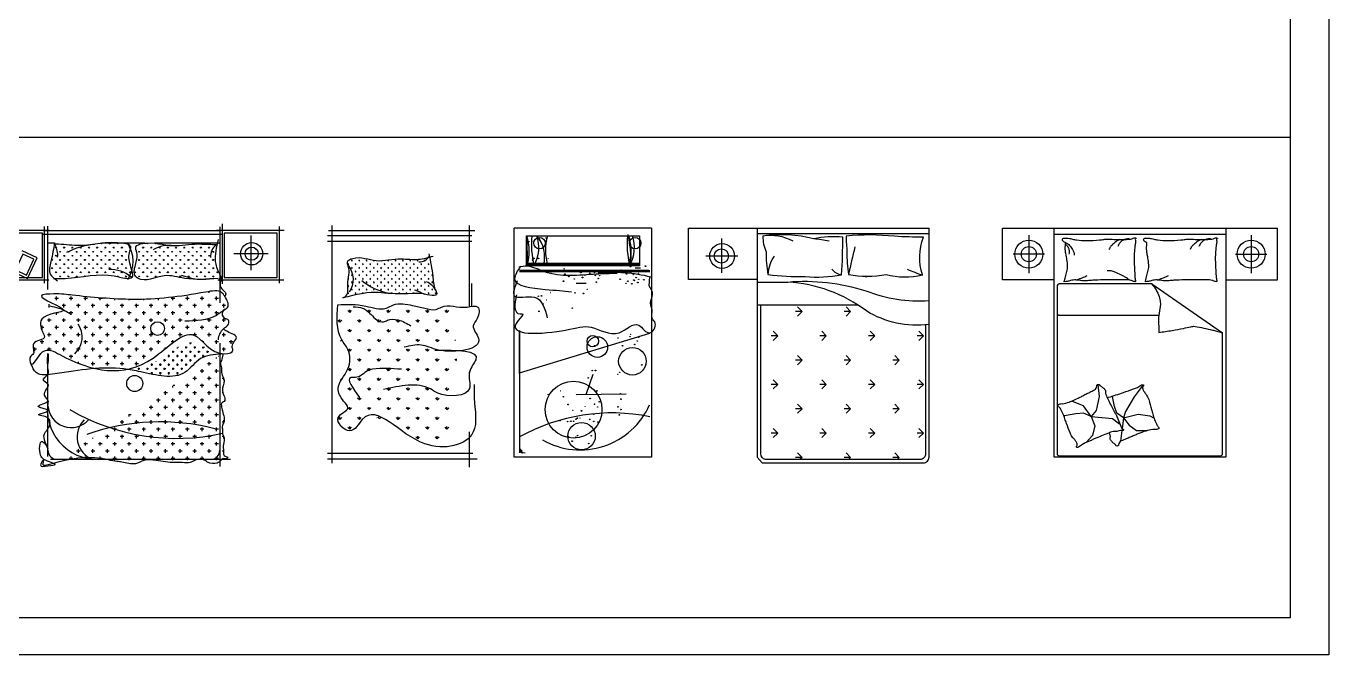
# Model space of a CAD drawing. Header units: inches. Extents: x 10.6 to 53.1, y 14.5 to 39.3.
# Drawn here: x 20.24 to 31.61, y 14.51 to 20 of the extents above; entities that cross this region are included whole.
import ezdxf

# ---------------------------------------------------------------- set-up
doc = ezdxf.new("R2010")
doc.units = ezdxf.units.IN
doc.header["$MEASUREMENT"] = 0
for name, color, linetype in [('02', 2, 'Continuous'), ('1', 1, 'Continuous'), ('4', 4, 'Continuous'), ('8', 8, 'Continuous'), ('kadrbm', 4, 'Continuous')]:
    doc.layers.add(name, color=color, linetype=linetype)

# ---------------------------------------------------------------- blocks, each defined once
blk = doc.blocks.new('kadrbm')
at = {"layer": 'kadrbm', "color": 4}
blk.add_lwpolyline([(0, 0), (0, 24.797), (21, 24.797), (21, 0), (0, 0)], close=True, dxfattribs=at)
blk.add_lwpolyline([(20.663, 0.326), (20.663, 24.46), (0.337, 24.46), (0.337, 0.326), (20.663, 0.326)], dxfattribs=at)

msp = doc.modelspace()

# ---------------------------------------------------------------- hatches: boundary and pattern name
at = {"layer": '8'}
h = msp.add_hatch(dxfattribs=at)
h.set_pattern_fill('GRASS', color=256, scale=0.002, angle=360, style=0)
h.set_pattern_definition([(90, (35.623473, 4.157286), (0.035921, 0.035921), [0.009525, -0.062317]), (135, (35.623473, 4.157286), (0.03592102, 0.03592102), [0.009525, -0.041275]), (45, (35.623473, 4.157286), (0.03592102, -0.03592102), [0.009525, -0.041275])])
edge = h.paths.add_edge_path()
edge.add_arc((20.882, 17.94), 0.291, 329.8531, 345.0955)
edge.add_spline(control_points=[(21.163, 17.865), (21.159, 17.88), (21.135, 17.947), (21.132, 17.994), (21.149, 18.044), (21.151, 18.05)], knot_values=[756.899163, 756.899163, 756.899163, 756.899163, 792.913994, 915.49568, 933.588305, 933.588305, 933.588305, 933.588305], degree=3, periodic=0)
edge.add_arc((20.882, 17.94), 0.291, 382.2612, 390.598)
edge.add_spline(control_points=[(21.132, 18.088), (21.121, 18.093), (20.945, 18.13), (20.78, 18.058), (20.571, 18.091), (20.497, 18.091), (20.485, 18.091)], knot_values=[985.798519, 985.798519, 985.798519, 985.798519, 1019.827464, 1408.393852, 1591.895728, 1628.913482, 1628.913482, 1628.913482, 1628.913482], degree=3, periodic=0)
edge.add_spline(control_points=[(20.485, 18.091), (20.477, 18.044), (20.462, 17.96), (20.428, 17.838), (20.472, 17.807), (20.483, 17.794), (20.483, 17.794)], knot_values=[13.726107, 13.726107, 13.726107, 13.726107, 164.415546, 279.575037, 325.112501, 325.243349, 325.243349, 325.243349, 325.243349], degree=3, periodic=0)
edge.add_spline(control_points=[(20.483, 17.794), (20.516, 17.793), (20.69, 17.79), (20.916, 17.858), (21.088, 17.792), (21.133, 17.794)], knot_values=[5.171601, 5.171601, 5.171601, 5.171601, 102.861928, 530.373873, 658.09675, 658.09675, 658.09675, 658.09675], degree=3, periodic=0)
h = msp.add_hatch(dxfattribs=at)
h.set_pattern_fill('GRASS', color=256, scale=0.002, angle=360, style=0)
h.set_pattern_definition([(90, (35.45093, 4.157286), (0.035921, 0.035921), [0.009525, -0.062317]), (135, (35.45093, 4.157286), (0.03592102, 0.03592102), [0.009525, -0.041275]), (45, (35.45093, 4.157286), (0.03592102, -0.03592102), [0.009525, -0.041275])])
edge = h.paths.add_edge_path()
edge.add_spline(control_points=[(21.916, 17.794), (21.818, 17.786), (21.659, 17.773), (21.432, 17.848), (21.272, 17.749), (21.172, 17.826), (21.195, 17.918), (21.218, 17.995), (21.182, 18.08), (21.341, 18.125), (21.467, 18.068), (21.632, 18.088), (21.741, 18.098), (21.831, 18.09), (21.884, 18.09), (21.899, 18.091)], knot_values=[0, 0, 0, 0, 292.165466, 473.33038, 702.429644, 731.52174, 827.936476, 937.617927, 988.756108, 1055.222351, 1321.047473, 1429.074206, 1540.80865, 1652.921975, 1698.6344, 1698.6344, 1698.6344, 1698.6344], degree=3, periodic=0)
edge.add_spline(control_points=[(21.899, 18.091), (21.887, 18.036), (21.871, 17.942), (21.906, 17.869), (21.961, 17.739), (21.929, 17.791), (21.916, 17.794)], knot_values=[40.009508, 40.009508, 40.009508, 40.009508, 193.119101, 315.074621, 378.265014, 417.389527, 417.389527, 417.389527, 417.389527], degree=3, periodic=0)
h = msp.add_hatch(dxfattribs=at)
h.set_pattern_fill('GRASS', color=256, scale=0.045, angle=90, style=0)
h.set_pattern_definition([(360, (62.918032, 28.64152), (0.031819805, -0.031819805), [0.0084375, -0.05520211]), (45, (62.91803, 28.64152), (0.031819805, -0.031819805), [0.0084375, -0.0365625]), (315, (62.91803, 28.64152), (-0.031819805, -0.031819805), [0.0084375, -0.0365625])])
edge = h.paths.add_edge_path()
edge.add_spline(control_points=[(23.762, 17.98), (23.729, 17.971), (23.648, 17.951), (23.527, 17.969), (23.405, 17.958), (23.261, 17.936), (23.151, 17.997), (23.033, 17.947), (23.073, 17.857), (23.035, 17.77), (23.058, 17.642), (22.975, 17.616), (23.251, 17.688), (23.373, 17.655), (23.583, 17.66), (23.69, 17.663)], knot_values=[0, 0, 0, 0, 100.396588, 249.092963, 360.827407, 468.85414, 675.682281, 729.694931, 767.560472, 926.397412, 1041.327408, 1052.146766, 1157.82263, 1442.495115, 1734.660581, 1734.660581, 1734.660581, 1734.660581], degree=3, periodic=0)
edge.add_spline(control_points=[(23.69, 17.663), (23.734, 17.655), (23.851, 17.625), (23.793, 17.725), (23.792, 17.828), (23.774, 17.923), (23.762, 17.98)], knot_values=[27.925466, 27.925466, 27.925466, 27.925466, 162.574557, 198.393533, 315.534965, 486.2252, 486.2252, 486.2252, 486.2252], degree=3, periodic=0)
h = msp.add_hatch(dxfattribs=at)
h.set_pattern_fill('CROSS', color=256, scale=0.01, angle=360, style=0)
h.set_pattern_definition([(180, (35.37953, 4.157286), (-0.0635, 0.0635), [0.03175, -0.09525]), (90, (35.36366, 4.14141), (0.0635, 0.0635), [0.03175, -0.09525])])
edge = h.paths.add_edge_path()
edge.add_spline(control_points=[(21.957, 17.136), (21.962, 17.136), (22.001, 17.135), (22.061, 17.15), (22.019, 17.219), (22.105, 17.273), (22.029, 17.317), (21.935, 17.351), (22.007, 17.377), (22.018, 17.435), (21.958, 17.44), (21.94, 17.514), (22.024, 17.539), (21.998, 17.592), (21.981, 17.626), (21.972, 17.641), (21.935, 17.698), (21.614, 17.636), (21.23, 17.591), (20.743, 17.634), (20.518, 17.662), (20.263, 17.649), (20.742, 17.487), (20.366, 17.496), (20.363, 17.369), (20.382, 17.324), (20.418, 17.255), (20.254, 17.255), (20.325, 17.137), (20.263, 17.111), (20.271, 17.062), (20.281, 17.049)], knot_values=[2496.483278, 2496.483278, 2496.483278, 2496.483278, 2509.681012, 2587.62759, 2620.236081, 2708.66964, 2759.335428, 2844.930456, 2884.494885, 2932.60043, 2967.99299, 3033.210047, 3083.875834, 3172.295926, 3172.295926, 3172.295926, 3222.951699, 3365.649252, 4002.03878, 4533.27562, 4697.931661, 4806.10428, 5035.170499, 5241.359281, 5305.264991, 5372.42735, 5397.80797, 5511.677405, 5607.396384, 5627.668973, 5694.185143, 5694.185143, 5694.185143, 5694.185143], degree=3, periodic=0)
edge.add_spline(control_points=[(21.957, 17.136), (21.957, 17.137), (21.957, 17.138), (21.957, 17.138)], knot_values=[0, 0, 0, 0, 1.750098, 1.750098, 1.750098, 1.750098], degree=3, periodic=0)
edge.add_spline(control_points=[(20.477, 16.179), (20.685, 16.234), (20.819, 16.242), (21.022, 16.195), (21.1, 16.19), (21.182, 16.158), (21.274, 16.217), (21.395, 16.202), (21.505, 16.182), (21.604, 16.189), (21.666, 16.176), (21.722, 16.217), (21.785, 16.218), (21.838, 16.178), (21.9, 16.169), (21.938, 16.2), (21.961, 16.228), (21.981, 16.211), (22.011, 16.236), (21.96, 16.237), (21.964, 16.293), (21.956, 16.343), (21.977, 16.396), (21.951, 16.432), (21.955, 16.468), (21.948, 16.509), (21.971, 16.543), (21.968, 16.588), (21.953, 16.633), (21.946, 16.672), (21.94, 16.706), (21.999, 16.726), (21.929, 16.815), (21.972, 16.878), (21.963, 16.934), (21.937, 16.968), (21.95, 17.013), (21.927, 17.051), (21.954, 17.09), (21.956, 17.12), (21.957, 17.136)], knot_values=[1.750098, 1.750098, 1.750098, 1.750098, 495.076008, 570.009064, 611.692463, 732.168746, 810.821763, 916.695439, 1083.429139, 1147.874026, 1216.922007, 1258.088882, 1350.152855, 1376.989156, 1460.356052, 1506.376971, 1529.387412, 1548.366246, 1571.376725, 1596.163409, 1639.806996, 1704.208748, 1764.187205, 1784.762373, 1830.993328, 1867.794338, 1907.101072, 1943.902019, 2000.804644, 2047.718132, 2066.118606, 2095.585763, 2188.618896, 2277.105491, 2305.087457, 2354.636854, 2396.037999, 2433.973041, 2473.279775, 2523.190355, 2523.190355, 2523.190355, 2523.190355], degree=3, periodic=0)
edge.add_spline(control_points=[(21.957, 17.136), (21.834, 17.145), (21.7, 17.442), (21.405, 17.102), (21.195, 17.016), (21.118, 17)], knot_values=[675.812648, 675.812648, 675.812648, 675.812648, 976.525572, 1385.951223, 1621.13045, 1621.13045, 1621.13045, 1621.13045], degree=3, periodic=0)
edge.add_spline(control_points=[(21.118, 17), (21.109, 17.001), (21.016, 17.013), (20.926, 17.013), (20.841, 17.007)], knot_values=[876.848682, 876.848682, 876.848682, 876.848682, 903.817038, 1167.174112, 1167.174112, 1167.174112, 1167.174112], degree=3, periodic=0)
edge.add_spline(control_points=[(20.841, 17.007), (20.739, 17.03), (20.585, 17.094), (20.379, 17.218), (20.303, 17.022), (20.281, 17.049)], knot_values=[1898.987544, 1898.987544, 1898.987544, 1898.987544, 2199.651587, 2351.905176, 2496.483278, 2496.483278, 2496.483278, 2496.483278], degree=3, periodic=0)
h.paths.add_polyline_path([(21.327, 17.355, 1), (21.447, 17.355, 1)], flags=16)
h = msp.add_hatch(dxfattribs=at)
h.set_pattern_fill('GRASS', color=256, scale=0.12, angle=360, style=0)
h.set_pattern_definition([(90, (62.94487, 28.69691), (0.08485281, 0.08485281), [0.0225, -0.14720563]), (135, (62.94487, 28.69691), (0.0848528, 0.0848528), [0.0225, -0.0975]), (45, (62.94487, 28.69691), (0.0848528, -0.0848528), [0.0225, -0.0975])])
edge = h.paths.add_edge_path()
edge.add_spline(control_points=[(23.95, 16.859), (23.954, 16.894), (23.913, 16.982), (24.057, 17.112), (23.921, 17.147), (23.84, 17.168)], knot_values=[0, 0, 0, 0, 113.87356, 235.369472, 414.129473, 414.129473, 414.129473, 414.129473], degree=3, periodic=0)
edge.add_spline(control_points=[(23.84, 17.168), (23.907, 17.169), (24.051, 17.247), (23.913, 17.371), (23.991, 17.443), (24.008, 17.573), (23.911, 17.538), (23.856, 17.546), (23.806, 17.505), (23.715, 17.537), (23.597, 17.56), (23.472, 17.588), (23.351, 17.504), (23.174, 17.58), (23.029, 17.552), (22.943, 17.535)], knot_values=[0, 0, 0, 0, 180.635541, 298.011589, 371.061064, 469.754241, 563.462933, 588.12293, 636.692225, 735.824181, 847.091984, 1014.853544, 1085.46067, 1264.105135, 1524.896335, 1524.896335, 1524.896335, 1524.896335], degree=3, periodic=0)
edge.add_line((22.943, 17.535), (22.943, 17.411))
edge.add_spline(control_points=[(22.943, 17.411), (22.951, 17.39), (22.974, 17.32), (22.988, 17.206), (23.003, 17.074), (22.991, 16.957), (22.972, 16.842), (23.076, 16.716), (22.942, 16.639), (22.942, 16.565), (22.943, 16.559)], knot_values=[1553.386477, 1553.386477, 1553.386477, 1553.386477, 1622.900111, 1772.797334, 1896.403862, 2020.01039, 2128.437311, 2234.6109, 2422.661741, 2438.69088, 2438.69088, 2438.69088, 2438.69088], degree=3, periodic=0)
edge.add_spline(control_points=[(22.943, 16.559), (22.946, 16.518), (23.021, 16.397), (23.293, 16.769), (23.579, 16.239), (24.017, 16.438), (23.945, 16.688), (23.949, 16.822), (23.95, 16.859)], knot_values=[7.362495, 7.362495, 7.362495, 7.362495, 119.910478, 316.837116, 901.767986, 1148.199079, 1440.761057, 1553.386477, 1553.386477, 1553.386477, 1553.386477], degree=3, periodic=0)

# ---------------------------------------------------------------- linework, layer by layer
at = {"layer": '02'}
for p, q in [((20.44, 18.211), (19.85, 18.211)), ((20.39, 18.213), (21.93, 18.213)), ((20.399, 17.752), (20.399, 18.246)), ((20.43, 17.696), (20.43, 18.25)), ((22.491, 18.211), (21.901, 18.211)), ((21.93, 18.243), (21.93, 17.58)), ((21.95, 18.269), (21.95, 17.745)), ((22.45, 17.752), (22.45, 18.246)), ((24.156, 18.208), (22.88, 18.208)), ((22.91, 16.18), (22.91, 18.256)), ((24.11, 17.548), (24.11, 18.256)), ((24.499, 16.233), (24.499, 18.233)), ((25.699, 18.233), (24.499, 18.233)), ((25.699, 18.233), (25.699, 16.233)), ((21.95, 18.176), (20.385, 18.176)), ((20.487, 18.101), (20.43, 18.101)), ((21.278, 18.101), (20.901, 18.101)), ((21.93, 18.101), (21.359, 18.101)), ((22.201, 18.168), (22.201, 17.866)), ((24.13, 18.166), (22.869, 18.166)), ((24.13, 18.116), (22.869, 18.116)), ((24.609, 18.166), (24.613, 17.909)), ((22.351, 18.009), (22.052, 18.009)), ((24.546, 17.866), (25.675, 17.866)), ((24.546, 17.862), (25.683, 17.863)), ((24.613, 17.927), (25.593, 17.927)), ((24.613, 17.919), (25.593, 17.919)), ((24.613, 17.909), (25.593, 17.909)), ((25.604, 17.882), (25.557, 17.882)), ((19.862, 17.781), (20.438, 17.781)), ((21.913, 17.781), (22.489, 17.781)), ((21.937, 17.719), (21.937, 17.813)), ((24.129, 17.548), (24.129, 17.749)), ((24.546, 17.854), (25.683, 17.855)), ((25.127, 17.749), (25.04, 17.749)), ((25.678, 17.728), (25.683, 17.806)), ((27.571, 17.805), (27.574, 17.805)), ((29.259, 17.472), (30.129, 17.472)), ((24.546, 17.338), (24.546, 16.271)), ((24.546, 16.961), (24.546, 17.331)), ((24.546, 16.968), (25.683, 17.314)), ((21.561, 17.181), (21.561, 17.189)), ((21.57, 17.19), (21.564, 17.19)), ((21.645, 17.19), (21.627, 17.19)), ((21.636, 17.181), (21.636, 17.2)), ((21.683, 17.228), (21.664, 17.228)), ((21.673, 17.219), (21.673, 17.231)), ((21.72, 17.19), (21.702, 17.19)), ((21.711, 17.181), (21.711, 17.2)), ((21.795, 17.19), (21.777, 17.19)), ((21.786, 17.181), (21.786, 17.196)), ((21.93, 17.227), (21.93, 16.151)), ((20.43, 16.238), (20.43, 17.139)), ((21.373, 17.069), (21.373, 17.07)), ((21.458, 17.078), (21.439, 17.078)), ((21.448, 17.069), (21.448, 17.087)), ((21.495, 17.115), (21.477, 17.115)), ((21.486, 17.106), (21.486, 17.125)), ((21.533, 17.153), (21.514, 17.153)), ((21.533, 17.078), (21.514, 17.078)), ((21.523, 17.144), (21.523, 17.162)), ((21.523, 17.069), (21.523, 17.087)), ((21.57, 17.115), (21.552, 17.115)), ((21.561, 17.106), (21.561, 17.125)), ((21.608, 17.153), (21.589, 17.153)), ((21.608, 17.078), (21.589, 17.078)), ((21.598, 17.144), (21.598, 17.162)), ((21.598, 17.069), (21.598, 17.087)), ((21.645, 17.115), (21.627, 17.115)), ((21.636, 17.106), (21.636, 17.125)), ((21.683, 17.153), (21.664, 17.153)), ((21.683, 17.078), (21.664, 17.078)), ((21.673, 17.144), (21.673, 17.162)), ((21.673, 17.069), (21.673, 17.087)), ((21.72, 17.115), (21.702, 17.115)), ((21.711, 17.106), (21.711, 17.125)), ((21.758, 17.153), (21.739, 17.153)), ((21.743, 17.078), (21.739, 17.078)), ((21.748, 17.144), (21.748, 17.162)), ((21.748, 17.083), (21.748, 17.087)), ((21.792, 17.115), (21.777, 17.115)), ((21.786, 17.111), (21.786, 17.125)), ((21.833, 17.153), (21.814, 17.153)), ((21.823, 17.144), (21.823, 17.162)), ((21.148, 16.996), (21.148, 17.002)), ((21.233, 17.003), (21.214, 17.003)), ((21.223, 16.994), (21.223, 17.012)), ((21.261, 16.974), (21.261, 16.975)), ((21.308, 17.003), (21.289, 17.003)), ((21.298, 16.994), (21.298, 17.012)), ((21.345, 17.04), (21.327, 17.04)), ((21.345, 16.965), (21.327, 16.965)), ((21.336, 17.031), (21.336, 17.05)), ((21.336, 16.958), (21.336, 16.975)), ((21.383, 17.003), (21.364, 17.003)), ((21.373, 16.994), (21.373, 17.012)), ((21.42, 17.04), (21.402, 17.04)), ((21.42, 16.965), (21.402, 16.965)), ((21.411, 17.031), (21.411, 17.05)), ((21.411, 16.956), (21.411, 16.975)), ((21.458, 17.003), (21.439, 17.003)), ((21.448, 16.994), (21.448, 17.012)), ((21.495, 17.04), (21.477, 17.04)), ((21.495, 16.965), (21.477, 16.965)), ((21.486, 17.031), (21.486, 17.05)), ((21.486, 16.956), (21.486, 16.975)), ((21.533, 17.003), (21.514, 17.003)), ((21.523, 16.994), (21.523, 17.012)), ((21.57, 17.04), (21.552, 17.04)), ((21.57, 16.965), (21.552, 16.965)), ((21.561, 17.031), (21.561, 17.05)), ((21.561, 16.956), (21.561, 16.975)), ((21.608, 17.003), (21.589, 17.003)), ((21.598, 16.994), (21.598, 17.012)), ((21.645, 17.04), (21.627, 17.04)), ((21.636, 17.031), (21.636, 17.05)), ((21.666, 17.003), (21.664, 17.003)), ((21.673, 17.01), (21.673, 17.012)), ((21.705, 17.04), (21.702, 17.04)), ((21.711, 17.047), (21.711, 17.05)), ((24.11, 16.926), (24.11, 16.976)), ((25.187, 16.954), (25.126, 16.778)), ((29.595, 16.865), (29.608, 16.762)), ((29.991, 16.865), (29.912, 16.761)), ((25.478, 16.784), (25.04, 16.778)), ((29.608, 16.762), (29.582, 16.64)), ((29.742, 16.674), (29.722, 16.763)), ((29.912, 16.761), (29.837, 16.631)), ((29.402, 16.612), (29.304, 16.595)), ((29.374, 16.719), (29.35, 16.716)), ((29.469, 16.681), (29.374, 16.719)), ((29.471, 16.616), (29.402, 16.612)), ((29.538, 16.588), (29.469, 16.681)), ((29.538, 16.588), (29.471, 16.616)), ((29.582, 16.64), (29.538, 16.588)), ((29.762, 16.617), (29.742, 16.674)), ((29.819, 16.575), (29.762, 16.617)), ((29.837, 16.631), (29.819, 16.575)), ((29.819, 16.575), (29.947, 16.607)), ((29.947, 16.607), (30.05, 16.593)), ((29.304, 16.595), (29.301, 16.589)), ((29.538, 16.588), (29.569, 16.506)), ((29.538, 16.588), (29.724, 16.569)), ((29.569, 16.506), (29.548, 16.423)), ((29.724, 16.569), (29.773, 16.533)), ((29.773, 16.533), (29.785, 16.525)), ((29.819, 16.575), (29.807, 16.481)), ((29.819, 16.575), (29.868, 16.512)), ((29.868, 16.512), (29.934, 16.465)), ((30.05, 16.593), (30.086, 16.573)), ((24.11, 16.146), (24.11, 16.453)), ((29.548, 16.423), (29.494, 16.361)), ((29.805, 16.466), (29.794, 16.372)), ((29.934, 16.465), (30.027, 16.465)), ((20.412, 16.351), (20.402, 16.351)), ((24.138, 16.266), (22.869, 16.266)), ((24.55, 16.295), (24.57, 16.295)), ((22.024, 16.213), (20.452, 16.213)), ((24.177, 16.216), (22.869, 16.216)), ((25.699, 16.233), (24.499, 16.233))]:
    msp.add_line(p, q, dxfattribs=at)
for points in [[(20.381, 18.187), (19.918, 18.187), (19.918, 17.802), (20.381, 17.802)], [(22.432, 18.187), (21.969, 18.187), (21.969, 17.802), (22.432, 17.802)], [(24.608, 18.166), (25.593, 18.166), (25.593, 17.904), (24.608, 17.904)], [(20.307, 17.96), (20.209, 18.006), (20.145, 17.868), (20.243, 17.822)]]:
    msp.add_lwpolyline(points, close=True, dxfattribs=at)
for points in [[(29.313, 18.091, -0.05369), (29.327, 18.078, -0.070312), (29.335, 18.065, -0.015448), (29.339, 18.057, -0.013244), (29.343, 18.046, -0.082127), (29.346, 18.028, -0.064164), (29.343, 18.005)], [(29.314, 18.107, -0.077379), (29.349, 18.081, -0.077379), (29.375, 18.046, -0.047525), (29.385, 18.022, -0.047525), (29.39, 17.996)], [(29.788, 18.133, 0.027842), (29.765, 18.122, 0.048685), (29.752, 18.114, 0.023666), (29.724, 18.09, 0.031223), (29.705, 18.069, 0.046801), (29.7, 18.061, 0.023191), (29.692, 18.045)], [(29.87, 18.138, 0.088153), (29.836, 18.135, 0.088153), (29.805, 18.12, 0.077547), (29.783, 18.098, 0.077547), (29.769, 18.071)], [(30.498, 18.133, 0.027842), (30.474, 18.122, 0.048685), (30.461, 18.114, 0.023666), (30.433, 18.09, 0.031223), (30.414, 18.069, 0.046801), (30.409, 18.061, 0.023191), (30.401, 18.045)], [(30.58, 18.138, 0.088153), (30.545, 18.135, 0.088153), (30.514, 18.12, 0.077547), (30.492, 18.098, 0.077547), (30.478, 18.071)], [(29.874, 17.778, 0.016108), (29.835, 17.804, 0.024599), (29.808, 17.819, 0.009477), (29.759, 17.843, 0.015937), (29.73, 17.855, 0.072521), (29.713, 17.859, 0.033339), (29.677, 17.859)], [(29.405, 17.78, 0.009729), (29.432, 17.789, 0.009729), (29.459, 17.799, 0.007971), (29.481, 17.808, 0.007971), (29.502, 17.818)], [(30.114, 17.78, 0.009729), (30.141, 17.789, 0.009729), (30.168, 17.799, 0.007971), (30.19, 17.808, 0.007971), (30.212, 17.818)]]:
    msp.add_lwpolyline(points, format="xyb", dxfattribs=at)
msp.add_lwpolyline([(20.12, 17.854), (20.252, 17.792), (20.336, 17.973), (20.205, 18.035)], dxfattribs=at)
for centre, radius in [((22.208, 18.009), 0.0977), ((24.617, 18.098), 0.002), ((24.629, 18.114), 0.002), ((24.67, 18.114), 0.002), ((24.721, 18.102), 0.05), ((24.725, 18.13), 0.001), ((24.737, 18.146), 0.001), ((24.778, 18.146), 0.001), ((24.778, 18.118), 0.001), ((25.556, 18.101), 0.05), ((26.315, 17.989), 0.108), ((28.993, 18.005), 0.122), ((30.934, 18.005), 0.122), ((22.208, 18.009), 0.0577), ((24.673, 17.968), 0.003), ((24.713, 17.968), 0.003), ((26.309, 17.989), 0.062), ((28.993, 18.005), 0.0666), ((30.934, 18.005), 0.0666), ((24.661, 17.953), 0.003), ((24.797, 17.965), 0.001), ((24.937, 17.877), 0.002), ((25.433, 17.865), 0.003), ((25.516, 17.897), 0.003), ((25.552, 17.861), 0.001), ((25.646, 17.9), 0.003), ((24.823, 17.837), 0.003), ((24.931, 17.769), 0.003), ((24.942, 17.83), 0.003), ((24.977, 17.809), 0.003), ((25.024, 17.788), 0.002), ((25.082, 17.844), 0.003), ((25.096, 17.802), 0.003), ((25.117, 17.823), 0.003), ((25.159, 17.838), 0.003), ((25.208, 17.819), 0.002), ((25.217, 17.761), 0.003), ((25.234, 17.793), 0.003), ((25.246, 17.817), 0.001), ((25.425, 17.786), 0.003), ((25.476, 17.751), 0.002), ((25.481, 17.833), 0.003), ((25.492, 17.768), 0.003), ((25.516, 17.842), 0.003), ((25.527, 17.747), 0.003), ((25.539, 17.826), 0.002), ((25.544, 17.779), 0.003), ((25.549, 17.773), 0.001), ((25.565, 17.8), 0.003), ((25.579, 17.758), 0.003), ((25.584, 17.837), 0.001), ((25.588, 17.785), 0.002), ((25.632, 17.782), 0.003), ((24.711, 17.638), 0.002), ((24.739, 17.64), 0.003), ((24.819, 17.67), 0.001), ((25.03, 17.667), 0.002), ((25.105, 17.663), 0.003), ((25.138, 17.699), 0.001), ((24.751, 17.57), 0.003), ((24.784, 17.606), 0.001), ((25.007, 17.534), 0.002), ((21.387, 17.355), 0.0599), ((24.716, 17.506), 0.003), ((25.186, 17.246), 0.05), ((25.514, 17.306), 0.001), ((25.226, 17.194), 0.09), ((25.232, 17.279), 0.001), ((25.406, 17.274), 0.002), ((25.532, 17.07), 0.12), ((25.446, 17.206), 0.003), ((25.512, 17.284), 0.002), ((25.552, 17.216), 0.003), ((25.574, 17.247), 0.002), ((25.587, 17.28), 0.003), ((25.181, 16.989), 0.002), ((25.21, 16.99), 0.003), ((25.404, 16.957), 0.001), ((25.42, 16.973), 0.002), ((25.614, 17.038), 0.003), ((21.187, 16.876), 0.0699), ((25.018, 16.648), 0.248), ((25.146, 16.925), 0.002), ((24.798, 16.78), 0.002), ((24.906, 16.812), 0.001), ((24.93, 16.76), 0.002), ((25.038, 16.792), 0.001), ((25.163, 16.746), 0.003), ((25.221, 16.811), 0.003), ((25.427, 16.786), 0.002), ((25.432, 16.739), 0.003), ((24.97, 16.692), 0.003), ((25.012, 16.641), 0.002), ((25.087, 16.637), 0.003), ((25.12, 16.673), 0.001), ((25.193, 16.607), 0.002), ((25.228, 16.67), 0.002), ((25.242, 16.716), 0.002), ((25.406, 16.672), 0.003), ((25.432, 16.649), 0.003), ((24.9, 16.553), 0.003), ((24.966, 16.544), 0.002), ((25.088, 16.416), 0.12), ((24.994, 16.546), 0.003), ((25.019, 16.546), 0.003), ((25.04, 16.564), 0.003), ((25.052, 16.574), 0.003), ((25.074, 16.573), 0.001), ((25.159, 16.563), 0.003), ((25.194, 16.545), 0.003), ((25.233, 16.539), 0.003), ((25.418, 16.602), 0.003), ((24.971, 16.412), 0.003), ((25.039, 16.408), 0.001), ((25.054, 16.421), 0.003), ((25.173, 16.42), 0.003), ((25.006, 16.372), 0.003), ((25.151, 16.352), 0.002)]:
    msp.add_circle(centre, radius, dxfattribs=at)
for centre, radius, start, end in [((24.212, 18.031), 0.42, 343.0006, 18.6759), ((25.382, 18.094), 0.732, 174.7074, 194.6885), ((24.411, 18.062), 0.305, 329.8072, 19.9256), ((24.477, 17.979), 0.289, 345.8396, 40.337), ((25.226, 18.038), 0.453, 163.6634, 197.1743), ((26.217, 18.094), 0.732, 174.7074, 194.6885), ((24.736, 17.974), 0.784, 355.6161, 14.8863), ((25.076, 18.038), 0.445, 343.1329, 16.7593), ((25.245, 18.061), 0.305, 329.8072, 19.9256), ((26.735, 17.733), 0.435, 62.6153, 98.6623), ((27.016, 17.119), 1.025, 76.8495, 84.445), ((23.681, 18.02), 0.0815, 260.9776, 336.4284), ((27.06, 17.797), 0.348, 146.8128, 174.9884), ((32.539, 16.777), 5.226, 165.6998, 168.4122), ((22.907, 17.785), 0.189, 324.5764, 39.6025), ((27.378, 17.955), 0.132, 217.4973, 261.5591), ((28.63, 19.502), 1.772, 246.8027, 251.3608), ((23.497, 18.169), 0.512, 230.3219, 259.2218), ((23.655, 17.599), 0.184, 26.7795, 64.086), ((25.368, 16.512), 1.333, 75.8437, 95.7821), ((22.159, 13.922), 4.046, 67.2688, 68.624), ((29.259, 17.492), 0.02, 180, 270), ((21.551, 18.25), 1.853, 239.8126, 282.5472), ((25.355, 14.954), 1.665, 78.633, 119.0775), ((25.077, 16.958), 0.662, 240.1506, 336.1931), ((21.412, 14.614), 1.927, 75.7143, 109.4459), ((20.51, 16.293), 0.08, 180, 270), ((21.85, 16.293), 0.08, 270, 0), ((24.596, 16.321), 0.05, 180, 270), ((24.576, 16.301), 0.03, 180, 270)]:
    msp.add_arc(centre, radius, start, end, dxfattribs=at)
for points in [[(23.69, 17.663), (23.397, 17.663), (23.113, 17.649), (23.01, 17.627), (23.02, 17.631), (23.048, 17.742), (23.052, 17.901), (23.045, 17.938), (23.09, 17.968), (23.296, 17.949), (23.404, 17.956), (23.515, 17.964), (23.664, 17.96), (23.793, 17.989)], [(24.555, 17.899), (24.504, 17.791), (24.771, 17.698), (25, 17.677)], [(25.398, 17.836), (25.217, 17.83), (24.765, 17.851), (24.615, 17.899), (24.54, 17.893)], [(21.93, 17.813), (21.958, 17.69), (21.981, 17.667), (21.971, 17.63)], [(24.526, 17.772), (24.501, 17.641), (24.675, 17.629), (24.789, 17.448)], [(24.519, 17.649), (24.552, 17.484), (24.573, 17.484), (24.534, 17.427), (24.949, 17.343), (25.172, 17.367), (25.416, 17.319), (25.588, 17.385), (25.684, 17.317), (25.732, 17.401), (25.705, 17.446), (25.705, 17.515), (25.69, 17.578), (25.708, 17.653), (25.678, 17.728)], [(24.151, 16.866), (24.151, 16.746), (24.143, 16.453), (23.719, 16.35), (23.174, 16.562), (23.064, 16.463), (22.963, 16.579), (23.048, 16.664), (23.011, 16.723), (22.964, 16.833), (23.048, 17.003), (23.048, 17.173), (22.995, 17.258), (22.959, 17.564)], [(22.959, 17.564), (23.204, 17.552), (23.381, 17.533), (23.445, 17.562), (23.613, 17.557), (23.721, 17.533), (23.82, 17.523), (23.864, 17.543), (24.089, 17.543), (24.183, 17.543), (24.178, 17.444), (24.143, 17.38), (24.188, 17.271), (23.84, 17.168), (23.687, 17.212), (23.539, 17.193)], [(23.094, 17.545), (23.177, 17.535), (23.25, 17.478), (23.358, 17.415), (23.393, 17.428), (23.485, 17.431), (23.599, 17.38)], [(23.807, 17.168), (24.165, 17.084), (24.11, 16.976), (24.11, 16.833), (23.832, 16.793), (23.768, 16.828), (23.358, 16.823)], [(23.517, 17), (23.263, 17), (23.238, 16.995), (23.127, 16.93), (23.076, 16.927), (23.149, 16.755)]]:
    msp.add_spline(points, degree=3, dxfattribs=at)
at = {"layer": '02', "end_tangent": (-0.983232, 0.182361)}
msp.add_spline([(23.756, 18.007), (23.789, 17.812), (23.811, 17.697), (23.824, 17.663), (23.69, 17.663)], degree=3, dxfattribs=at)
at = {"layer": '02'}
for p in [(25.2, 17.845), (25.2, 17.205), (25.2, 16.695)]:
    msp.add_point(p, dxfattribs=at)
at = {"layer": '1'}
for p, q in [((10.95, 19.027), (31.276, 19.027)), ((27.013, 17.504), (26.973, 17.544)), ((27.437, 17.504), (27.397, 17.544)), ((27.013, 17.504), (26.957, 17.504)), ((27.013, 17.504), (26.973, 17.464)), ((27.437, 17.504), (27.381, 17.504)), ((27.437, 17.504), (27.397, 17.464)), ((26.801, 17.292), (26.744, 17.292)), ((26.801, 17.292), (26.761, 17.332)), ((26.801, 17.292), (26.761, 17.252)), ((27.225, 17.292), (27.169, 17.292)), ((27.225, 17.292), (27.185, 17.332)), ((27.225, 17.292), (27.185, 17.252)), ((27.649, 17.292), (27.593, 17.292)), ((27.649, 17.292), (27.609, 17.332)), ((27.649, 17.292), (27.609, 17.252)), ((28.073, 17.292), (28.017, 17.292)), ((28.073, 17.292), (28.034, 17.332)), ((28.073, 17.292), (28.034, 17.252)), ((27.013, 17.08), (26.957, 17.08)), ((27.013, 17.08), (26.973, 17.12)), ((27.013, 17.08), (26.973, 17.04)), ((27.437, 17.08), (27.381, 17.08)), ((27.437, 17.08), (27.397, 17.12)), ((27.437, 17.08), (27.397, 17.04)), ((27.861, 17.08), (27.805, 17.08)), ((27.861, 17.08), (27.822, 17.12)), ((27.861, 17.08), (27.822, 17.04)), ((26.801, 16.868), (26.744, 16.868)), ((26.801, 16.868), (26.761, 16.907)), ((26.801, 16.868), (26.761, 16.828)), ((27.225, 16.868), (27.169, 16.868)), ((27.225, 16.868), (27.185, 16.907)), ((27.225, 16.868), (27.185, 16.828)), ((27.649, 16.868), (27.593, 16.868)), ((27.649, 16.868), (27.609, 16.907)), ((27.649, 16.868), (27.609, 16.828)), ((28.073, 16.868), (28.017, 16.868)), ((28.073, 16.868), (28.034, 16.907)), ((28.073, 16.868), (28.034, 16.828)), ((27.013, 16.655), (26.957, 16.655)), ((27.013, 16.655), (26.973, 16.695)), ((27.013, 16.655), (26.973, 16.616)), ((27.437, 16.655), (27.381, 16.655)), ((27.437, 16.655), (27.397, 16.695)), ((27.437, 16.655), (27.397, 16.616)), ((27.861, 16.655), (27.805, 16.655)), ((27.861, 16.655), (27.822, 16.695)), ((27.861, 16.655), (27.822, 16.616)), ((26.801, 16.443), (26.744, 16.443)), ((26.801, 16.443), (26.761, 16.483)), ((26.801, 16.443), (26.761, 16.404)), ((27.225, 16.443), (27.169, 16.443)), ((27.225, 16.443), (27.185, 16.483)), ((27.225, 16.443), (27.185, 16.404)), ((27.649, 16.443), (27.593, 16.443)), ((27.649, 16.443), (27.609, 16.483)), ((27.649, 16.443), (27.609, 16.404)), ((28.073, 16.443), (28.017, 16.443)), ((28.073, 16.443), (28.034, 16.483)), ((28.073, 16.443), (28.034, 16.404)), ((27.013, 16.231), (26.973, 16.271)), ((27.437, 16.231), (27.397, 16.271)), ((27.861, 16.231), (27.822, 16.271)), ((27.013, 16.231), (26.957, 16.231)), ((27.013, 16.231), (26.995, 16.213)), ((27.437, 16.231), (27.381, 16.231)), ((27.437, 16.231), (27.419, 16.213)), ((27.861, 16.231), (27.805, 16.231)), ((27.861, 16.231), (27.843, 16.213))]:
    msp.add_line(p, q, dxfattribs=at)
msp.add_lwpolyline([(20.441, 17.539), (20.441, 17.568)], dxfattribs=at)
for centre, radius, start, end in [((20.324, 17.997), 0.191, 354.3248, 27.7728), ((20.894, 17.431), 0.661, 95.0264, 117.3299), ((20.882, 17.94), 0.291, 327.7555, 34.1397), ((21.967, 17.989), 0.118, 124.7345, 186.5526), ((21.482, 17.832), 0.249, 78.7884, 122.5362), ((20.978, 17.602), 0.269, 48.8713, 93.3448), ((21.786, 18.303), 0.517, 248.1857, 275.9106), ((20.537, 17.281), 0.192, 311.0401, 36.1384), ((22.041, 17.254), 0.126, 128.8354, 178.0038), ((20.861, 16.65), 0.437, 170.0678, 270.9321), ((20.633, 16.695), 0.204, 183.5361, 317.8486), ((20.893, 16.409), 0.209, 134.2353, 249.0585)]:
    msp.add_arc(centre, radius, start, end, dxfattribs=at)
for points, end_tangent in [([(20.487, 18.104), (20.456, 17.942), (20.452, 17.827), (20.483, 17.794), (20.512, 17.773)], (0.983232, 0.182361)), ([(21.915, 18.134), (21.89, 17.942), (21.93, 17.827), (21.952, 17.768), (21.923, 17.794)], (-0.983232, 0.182361))]:
    msp.add_spline(points, degree=3, dxfattribs=dict(at, end_tangent=end_tangent))
for points in [[(20.478, 17.794), (20.581, 17.794), (21.008, 17.816), (21.134, 17.794), (21.156, 17.797), (21.149, 17.909), (21.145, 18.031), (21.153, 18.068), (21.093, 18.098), (20.705, 18.08), (20.522, 18.091), (20.481, 18.091)], [(21.916, 17.794), (21.624, 17.794), (21.444, 17.816), (21.216, 17.794), (21.194, 17.812), (21.193, 17.909), (21.205, 18.018), (21.197, 18.068), (21.257, 18.098), (21.522, 18.08), (21.63, 18.087), (21.741, 18.094), (21.853, 18.091), (21.909, 18.091)], [(21.981, 17.626), (21.997, 17.539), (21.958, 17.508), (21.974, 17.444), (22.005, 17.429), (21.997, 17.381), (21.966, 17.357), (22.037, 17.31), (22.076, 17.278), (22.037, 17.199), (22.045, 17.168), (21.974, 17.136), (21.704, 17.298), (21.347, 17.098), (20.534, 17.128), (20.383, 17.152), (20.281, 17.049), (20.281, 17.116), (20.297, 17.128), (20.304, 17.223), (20.399, 17.286), (20.39, 17.31), (20.367, 17.373), (20.376, 17.437), (20.565, 17.518), (20.373, 17.642), (20.48, 17.658), (20.644, 17.647), (21.174, 17.61), (21.807, 17.674), (21.95, 17.666), (21.981, 17.626)], [(20.445, 17.553), (20.524, 17.535), (20.632, 17.481)], [(21.977, 17.528), (21.901, 17.471), (21.626, 17.42)], [(21.944, 17.133), (21.761, 17.093), (21.628, 16.975), (21.24, 16.978), (21.092, 17.003), (20.49, 16.96), (20.328, 16.971), (20.281, 17.049)], [(21.957, 17.138), (21.948, 17.087), (21.935, 17.05), (21.944, 17.014), (21.944, 16.972), (21.962, 16.926), (21.967, 16.899), (21.953, 16.811), (21.967, 16.719), (21.944, 16.701), (21.944, 16.682), (21.953, 16.636), (21.967, 16.581), (21.967, 16.544), (21.953, 16.508), (21.953, 16.471), (21.958, 16.425), (21.967, 16.406), (21.962, 16.347), (21.962, 16.282), (21.976, 16.241), (21.999, 16.232), (21.981, 16.218), (21.962, 16.222), (21.944, 16.209), (21.907, 16.181), (21.824, 16.19), (21.801, 16.204), (21.709, 16.204), (21.672, 16.186), (21.603, 16.186), (21.539, 16.186), (21.373, 16.204), (21.267, 16.204), (21.194, 16.176), (21.074, 16.19), (21.032, 16.195), (20.959, 16.209), (20.433, 16.167), (20.387, 16.167), (20.395, 16.213), (20.366, 16.165), (20.43, 16.158), (20.493, 16.169), (20.395, 16.213), (20.366, 16.25), (20.381, 16.37), (20.43, 16.31), (20.395, 16.42), (20.43, 16.482), (20.43, 16.575), (20.346, 16.604), (20.43, 16.638), (20.345, 16.676), (20.43, 16.726), (20.4, 16.774), (20.43, 16.871), (20.39, 16.903), (20.43, 16.958), (20.43, 17.014), (20.43, 17.139), (20.43, 17.049)]]:
    msp.add_spline(points, degree=3, dxfattribs=at)
at = {"layer": '4'}
for p, q in [((28.762, 18.233), (31.165, 18.233)), ((28.762, 17.782), (28.762, 18.233)), ((31.165, 17.782), (31.165, 18.233)), ((26.312, 17.841), (26.312, 18.141)), ((28.122, 18.183), (26.622, 18.183)), ((28.993, 18.172), (28.993, 17.839)), ((29.214, 18.181), (30.714, 18.181)), ((30.934, 18.172), (30.934, 17.839)), ((26.451, 17.987), (26.173, 17.987)), ((29.13, 18.005), (28.857, 18.005)), ((30.798, 18.005), (31.07, 18.005)), ((29.214, 17.782), (28.762, 17.782)), ((30.067, 17.745), (29.259, 17.745)), ((30.067, 17.745), (30.685, 17.317)), ((30.714, 17.782), (31.165, 17.782)), ((29.239, 17.725), (29.239, 16.265)), ((26.622, 17.562), (27.499, 17.562)), ((30.685, 16.265), (30.685, 17.317)), ((29.259, 16.245), (30.665, 16.245))]:
    msp.add_line(p, q, dxfattribs=at)
for points in [[(26.622, 17.783), (26.022, 17.783), (26.022, 18.233)], [(26.022, 18.233), (28.122, 18.233)], [(30.714, 18.233), (30.714, 16.233), (29.214, 16.233), (29.214, 18.233)]]:
    msp.add_lwpolyline(points, dxfattribs=at)
for points in [[(26.622, 18.233), (26.622, 16.233), (26.664, 16.183), (28.072, 16.183, 0.414214), (28.122, 16.233), (28.122, 18.233)], [(27.116, 18.139, 0.101031), (26.67, 18.163, 0.101763), (26.7, 18.024, 0.046302), (26.714, 17.827, 0.031543), (27.04, 17.809, 0.064905), (27.358, 17.824, 0.020661), (27.368, 18.154, 0.074238), (27.116, 18.139)], [(27.821, 18.161, 0.04999), (27.397, 18.163, 0.005919), (27.405, 18.024, 0.046302), (27.419, 17.827, 0.088137), (27.746, 17.828, 0.122992), (28.064, 17.824, -0.168265), (28.073, 18.154, -0.016042), (27.821, 18.161)], [(29.314, 18.107, -0.263368), (29.287, 18.125, -0.494818), (29.296, 18.144, -0.049225), (29.313, 18.146, -0.036831), (29.337, 18.144, -0.031893), (29.375, 18.136, 0.035782), (29.409, 18.129, 0.032941), (29.499, 18.123, 0.026564), (29.61, 18.129, 0.017905), (29.647, 18.134, -0.033397), (29.668, 18.137, -0.03204), (29.705, 18.136, 0.018442), (29.769, 18.133, 0.010837), (29.834, 18.134, 0.014624), (29.882, 18.137, 0.111249), (29.904, 18.144, -0.153708), (29.921, 18.148, -0.076444), (29.928, 18.146, -0.215512), (29.93, 18.144, -0.585858), (29.928, 18.141, 0.363489), (29.923, 18.138, 0.191716), (29.923, 18.127, -0.129675), (29.925, 18.11, -0.01735), (29.922, 18.093, 0.019326), (29.919, 18.078, 0.018818), (29.913, 18.01, 0.021828), (29.912, 17.951, 0.006204), (29.913, 17.917, 0.001963), (29.919, 17.81, 0.028341), (29.923, 17.774, -0.117014), (29.923, 17.765, -0.36606), (29.921, 17.764, -0.03973), (29.908, 17.767, -0.048309), (29.894, 17.772, 0.062981), (29.883, 17.776, 0.04058), (29.86, 17.78, 0.014345), (29.793, 17.782, 0.005484), (29.668, 17.781, 0.007153), (29.572, 17.778, 0.008762), (29.529, 17.775, -0.008153), (29.484, 17.772, -0.06251), (29.426, 17.777, 0.078669), (29.381, 17.779, 0.047825), (29.358, 17.774, -0.034494), (29.328, 17.767, -0.023571), (29.302, 17.764, -0.510228), (29.301, 17.765), (29.309, 17.795), (29.33, 17.878, 0.073041), (29.331, 17.897, 0.023305), (29.326, 17.958, 0.018299), (29.322, 17.981, -0.01097), (29.314, 18.019, -0.042281), (29.311, 18.053, -0.027201), (29.314, 18.107)], [(30.024, 18.107, -0.263368), (29.996, 18.125, -0.494818), (30.005, 18.144, -0.049225), (30.023, 18.146, -0.036831), (30.046, 18.144, -0.031893), (30.084, 18.136, 0.035782), (30.118, 18.129, 0.032941), (30.208, 18.123, 0.026564), (30.319, 18.129, 0.017905), (30.357, 18.134, -0.033397), (30.377, 18.137, -0.03204), (30.414, 18.136, 0.018442), (30.478, 18.133, 0.010837), (30.543, 18.134, 0.014624), (30.591, 18.137, 0.111249), (30.613, 18.144, -0.153708), (30.63, 18.148, -0.076444), (30.638, 18.146, -0.215512), (30.64, 18.144, -0.585858), (30.637, 18.141, 0.363489), (30.632, 18.138, 0.191716), (30.632, 18.127, -0.129675), (30.634, 18.11, -0.01735), (30.631, 18.093, 0.019326), (30.628, 18.078, 0.018818), (30.622, 18.01, 0.021828), (30.621, 17.951, 0.006204), (30.622, 17.917, 0.001963), (30.628, 17.81, 0.028341), (30.633, 17.774, -0.117014), (30.632, 17.765, -0.36606), (30.631, 17.764, -0.03973), (30.617, 17.767, -0.048309), (30.603, 17.772, 0.062981), (30.593, 17.776, 0.04058), (30.569, 17.78, 0.014345), (30.503, 17.782, 0.005484), (30.377, 17.781, 0.007153), (30.281, 17.778, 0.008762), (30.238, 17.775, -0.008153), (30.193, 17.772, -0.06251), (30.136, 17.777, 0.078669), (30.09, 17.779, 0.047825), (30.068, 17.774, -0.034494), (30.037, 17.767, -0.023571), (30.012, 17.764, -0.510228), (30.011, 17.765), (30.018, 17.795), (30.039, 17.878, 0.073041), (30.041, 17.897, 0.023305), (30.035, 17.958, 0.018299), (30.031, 17.981, -0.01097), (30.024, 18.019, -0.042281), (30.021, 18.053, -0.027201), (30.024, 18.107)], [(26.622, 17.762), (26.888, 17.762, -0.098162), (27.571, 17.685, 0.113369), (28.122, 17.6, 0.113369)], [(28.122, 17.392, -0.171232), (27.575, 17.509, 0.147417), (26.888, 17.762, 0.147417)], [(30.067, 17.745, -0.085272), (30.13, 17.635, -0.124044), (30.14, 17.547), (30.126, 17.452), (30.128, 17.322)], [(28.092, 17.389), (28.092, 16.263, -0.414214), (28.042, 16.213), (26.694, 16.213, -0.382725), (26.652, 16.263), (26.652, 17.562)], [(30.128, 17.322, 0.007867), (30.245, 17.339, 0.009508), (30.342, 17.357, 0.006616), (30.407, 17.372, -0.023828), (30.425, 17.375, -0.080713), (30.444, 17.375, -0.009591), (30.596, 17.343, -0.013133), (30.63, 17.334, -0.007859), (30.685, 17.317)], [(29.677, 16.753, 0.025626), (29.689, 16.756, 0.0108), (29.818, 16.797, 0.00456), (29.906, 16.829, 0.01125), (29.941, 16.842, 0.069394), (29.96, 16.853, -0.079756), (29.976, 16.863, -0.106399), (29.991, 16.865, -0.328642), (29.995, 16.862, -0.299547), (29.993, 16.855, 0.189917), (29.987, 16.846, 0.033518), (29.986, 16.836, 0.075627), (29.987, 16.831, 0.053489), (29.989, 16.824, 0.017838), (30.002, 16.802, 0.038394), (30.019, 16.777, -0.059529), (30.029, 16.761, -0.035943), (30.04, 16.735, -0.011245), (30.065, 16.649, -0.006203), (30.076, 16.609, 0.010783), (30.082, 16.586, 0.019485), (30.086, 16.573, 0.005062), (30.106, 16.523, 0.101392), (30.123, 16.498, -0.223768), (30.128, 16.484, -0.25558), (30.124, 16.48, -0.081563), (30.109, 16.474, -0.071805), (30.092, 16.474, 0.069985), (30.074, 16.474, 0.03546), (30.015, 16.461, 0.029432), (29.945, 16.436, 0.001554), (29.912, 16.422, -0.00152), (29.878, 16.407, -0.004735), (29.843, 16.393, 0.00382), (29.799, 16.375, 0.296001), (29.777, 16.342, -0.649774), (29.756, 16.333, -0.02319), (29.751, 16.338, 0.0288), (29.748, 16.342, 0.005727), (29.741, 16.348, -0.004358), (29.732, 16.355, -0.027528), (29.715, 16.372, -0.046214), (29.707, 16.383, -0.194121), (29.704, 16.4, 0.133719), (29.703, 16.424, 0.005779), (29.695, 16.446, 0.008882)]]:
    msp.add_lwpolyline(points, format="xyb", dxfattribs=at)
msp.add_lwpolyline([(29.272, 16.65, 0.101392), (29.253, 16.674, -0.223768), (29.247, 16.687, -0.25558), (29.25, 16.692, -0.081563), (29.265, 16.698, -0.071805), (29.282, 16.7, 0.069985), (29.3, 16.701, 0.03546), (29.358, 16.719, 0.029432), (29.425, 16.749, 0.001554), (29.457, 16.765, -0.00152), (29.49, 16.783, -0.004735), (29.524, 16.8, 0.00382), (29.566, 16.821, 0.296001), (29.586, 16.855, -0.649774), (29.606, 16.866, -0.02319), (29.611, 16.862, 0.0288), (29.615, 16.858, 0.005727), (29.622, 16.853, -0.004358), (29.631, 16.846, -0.027528), (29.65, 16.831, -0.046214), (29.659, 16.82, -0.194121), (29.663, 16.803, 0.133719), (29.666, 16.779, 0.011505), (29.685, 16.737, 0.008882), (29.711, 16.683, 0.012426), (29.748, 16.615, -0.033612), (29.761, 16.589), (29.784, 16.533), (29.802, 16.489, 0.224341), (29.816, 16.476, -0.722772), (29.816, 16.467, -0.103513), (29.813, 16.467, 0.053465), (29.805, 16.466, 0.030109), (29.782, 16.462, -0.031436), (29.76, 16.457, -0.05324), (29.745, 16.457, 0.05518), (29.73, 16.456, 0.056271), (29.705, 16.45, 0.0108), (29.579, 16.398, 0.00456), (29.494, 16.361, 0.01125), (29.461, 16.344, 0.069394), (29.443, 16.332, -0.079756), (29.427, 16.321, -0.106399), (29.412, 16.318, -0.328642), (29.408, 16.321, -0.299547), (29.41, 16.328, 0.189917), (29.415, 16.337, 0.033518), (29.415, 16.347, 0.075627), (29.414, 16.352, 0.053489), (29.411, 16.359, 0.017838), (29.397, 16.38, 0.038394), (29.378, 16.403, -0.059529), (29.366, 16.418, -0.035943), (29.354, 16.444, -0.011245), (29.322, 16.528, -0.006203), (29.308, 16.567, 0.010783), (29.301, 16.589, 0.019485), (29.295, 16.602, 0.005062)], format="xyb", close=True, dxfattribs=at)
for centre, start, end in [((29.259, 17.725), 90, 180), ((29.259, 16.265), 180, 270), ((30.665, 16.265), 270, 0)]:
    msp.add_arc(centre, 0.02, start, end, dxfattribs=at)

# ---------------------------------------------------------------- block references
at = {"layer": 'kadrbm'}
msp.add_blockref('kadrbm', (10.613, 14.506), dxfattribs=at)

doc.saveas('drawing.dxf')
